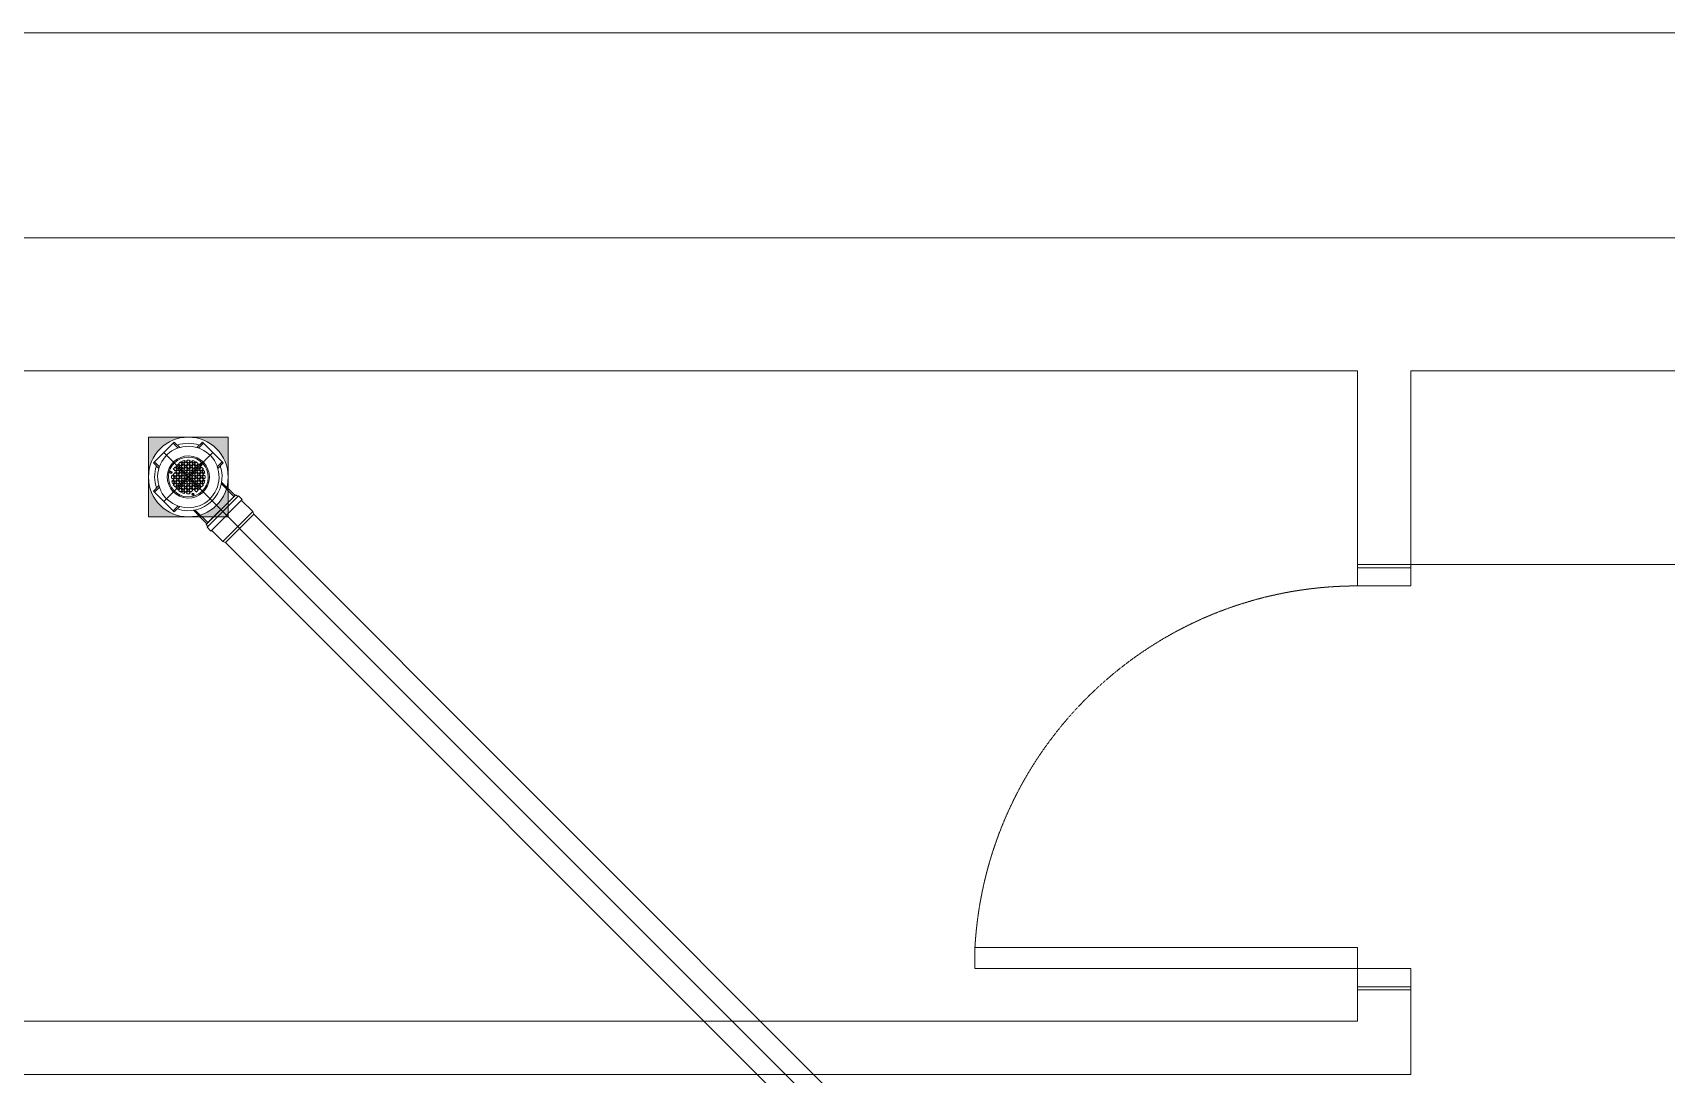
# Model space of a CAD drawing. Header units: metres. Extents: x 1587 to 89247, y -60 to 14723.
# Drawn here: x 44721 to 47796, y 11557 to 13516 of the extents above; entities that cross this region are included whole.
import ezdxf

# ---------------------------------------------------------------- set-up
doc = ezdxf.new("R2010")
doc.units = ezdxf.units.M
doc.header["$LTSCALE"] = 10
doc.linetypes.add('CENTER', pattern=[50.8, 31.75, -6.35, 6.35, -6.35])
doc.linetypes.add('HIDDEN4', pattern=[0.09375, 0.0625, -0.03125])
doc.layers.get('0').update_dxf_attribs({"color": 253, "lineweight": 0})
for name, color, linetype, lineweight in [('PL-DR-CENTER', 9, 'CENTER', 0), ('PL-DR-FITTING', 3, 'Continuous', 0), ('PL-DR-LEADER', 1, 'Continuous', 0), ('PL-DR-SYMBOL', 180, 'Continuous', 0)]:
    doc.layers.add(name, color=color, linetype=linetype, lineweight=lineweight)
for name, color, linetype in [('SN-PV', 11, 'Continuous'), ('SN-PV-75', 11, 'Continuous'), ('SN-PV-75-SingleLine', 3, 'Continuous')]:
    doc.layers.add(name, color=color, linetype=linetype)

# ---------------------------------------------------------------- blocks, each defined once
blk = doc.blocks.new('*U573')
at = {"layer": 'PL-DR-SYMBOL'}
h = blk.add_hatch(color=232, dxfattribs=at)
h.set_gradient(color1=(224, 31, 82), color2=(159, 159, 249), name='INVCYLINDER')
h.paths.add_polyline_path([(0, 0.075), (-0.075, 0.075), (-0.075, 0, -0.414214)])
h = blk.add_hatch(color=232, dxfattribs=at)
h.set_gradient(color1=(224, 31, 82), color2=(159, 159, 249), name='INVCYLINDER')
h.paths.add_polyline_path([(0.075, 0.075), (0, 0.075, -0.414214), (0.075, 0)])
h = blk.add_hatch(color=232, dxfattribs=at)
h.set_gradient(color1=(224, 31, 82), color2=(159, 159, 249), name='INVCYLINDER')
h.paths.add_polyline_path([(-0.075, 0), (-0.075, -0.022), (-0.0724, -0.0194, -0.065543)])
h.paths.add_polyline_path([(-0.0724, -0.0194), (-0.075, -0.022), (-0.075, -0.0258), (-0.0716, -0.0224, -0.010314)])
h.paths.add_polyline_path([(-0.0716, -0.0224), (-0.075, -0.0258), (-0.075, -0.0477), (-0.0613, -0.0613), (-0.053, -0.053, -0.121174)])
h.paths.add_polyline_path([(-0.075, -0.0477), (-0.075, -0.0547), (-0.0649, -0.0649), (-0.0613, -0.0613)])
h.paths.add_polyline_path([(-0.075, -0.0547), (-0.075, -0.0689), (-0.0719, -0.0719), (-0.0649, -0.0649)])
h.paths.add_polyline_path([(-0.075, -0.0689), (-0.075, -0.075), (-0.0719, -0.0719)])
h.paths.add_polyline_path([(-0.0719, -0.0719), (-0.075, -0.075), (-0.0689, -0.075)])
h.paths.add_polyline_path([(-0.0649, -0.0649), (-0.0719, -0.0719), (-0.0689, -0.075), (-0.0547, -0.075)])
h.paths.add_polyline_path([(-0.0613, -0.0613), (-0.0649, -0.0649), (-0.0547, -0.075), (-0.0477, -0.075)])
h.paths.add_polyline_path([(-0.053, -0.053), (-0.0613, -0.0613), (-0.0477, -0.075), (-0.0258, -0.075), (-0.0224, -0.0716, -0.121174)])
h.paths.add_polyline_path([(-0.0194, -0.0724, -0.010314), (-0.0224, -0.0716), (-0.0258, -0.075), (-0.022, -0.075)])
h.paths.add_polyline_path([(-0.0194, -0.0724), (-0.022, -0.075), (0, -0.075, -0.065543)])
h = blk.add_hatch(color=232, dxfattribs=at)
h.set_gradient(color1=(224, 31, 82), color2=(159, 159, 249), name='INVCYLINDER')
h.paths.add_polyline_path([(0.075, 0, -0.414214), (0, -0.075), (0.075, -0.075)])
at = {"layer": 'PL-DR-CENTER'}
for p, q in [((0.046, 0.046), (-0.0967, -0.0967)), ((-0.046, 0.046), (0.046, -0.046))]:
    blk.add_line(p, q, dxfattribs=at)
at = {"layer": 'PL-DR-FITTING'}
for p, q in [((-0.1, -0.0439), (-0.1212, -0.0651)), ((-0.0945, -0.0352), (-0.1016, -0.0423)), ((-0.0423, -0.1016), (-0.1016, -0.0423)), ((-0.0352, -0.0945), (-0.0945, -0.0352)), ((-0.0894, -0.0333), (-0.0929, -0.0368)), ((-0.0333, -0.0894), (-0.0894, -0.0333)), ((-0.1212, -0.0651), (-0.1232, -0.0702)), ((-0.0702, -0.1232), (-0.1232, -0.0702)), ((-0.0651, -0.1212), (-0.1212, -0.0651)), ((-0.0333, -0.0894), (-0.0368, -0.0929)), ((-0.0651, -0.1212), (-0.0702, -0.1232)), ((-0.0439, -0.1), (-0.0651, -0.1212)), ((-0.0352, -0.0945), (-0.0423, -0.1016))]:
    blk.add_line(p, q, dxfattribs=at)
at = {"layer": 'PL-DR-LEADER'}
for p, q in [((-0.0074, 0.0309), (-0.0064, 0.0299)), ((-0.0037, 0.0299), (-0.0019, 0.0318)), ((0.0016, 0.0318), (0.0035, 0.0299)), ((0.0077, 0.0305), (0.0089, 0.0349)), ((0.0086, 0.0302), (0.0098, 0.0346)), ((-0.0299, 0.0037), (-0.0318, 0.0019)), ((-0.0309, 0.0074), (-0.0299, 0.0064)), ((-0.0299, 0.0064), (-0.0262, 0.01)), ((-0.0299, 0.0037), (-0.0262, 0.0001)), ((-0.0299, -0.0035), (-0.0262, 0.0001)), ((-0.0291, 0.0129), (-0.0262, 0.01)), ((-0.0286, 0.0051), (-0.0249, 0.0087)), ((-0.0286, 0.0051), (-0.0249, 0.0014)), ((-0.0282, 0.0147), (-0.0249, 0.0114)), ((-0.0274, 0.0161), (-0.0249, 0.0186)), ((-0.0249, 0.0186), (-0.0213, 0.015)), ((-0.0249, 0.0114), (-0.0213, 0.015)), ((-0.0249, 0.0087), (-0.0213, 0.0051)), ((-0.0249, 0.0014), (-0.0213, 0.0051)), ((-0.0236, 0.02), (-0.02, 0.0236)), ((-0.0236, 0.02), (-0.02, 0.0163)), ((-0.0236, 0.01), (-0.02, 0.0137)), ((-0.0236, 0.01), (-0.02, 0.0064)), ((-0.0236, 0.0001), (-0.02, 0.0037)), ((-0.0236, 0.0001), (-0.02, -0.0035)), ((-0.02, 0.0236), (-0.0163, 0.02)), ((-0.02, 0.0163), (-0.0163, 0.02)), ((-0.02, 0.0137), (-0.0163, 0.01)), ((-0.02, 0.0064), (-0.0163, 0.01)), ((-0.02, 0.0037), (-0.0163, 0.0001)), ((-0.02, -0.0035), (-0.0163, 0.0001)), ((-0.0161, 0.0274), (-0.0186, 0.0249)), ((-0.0186, 0.0249), (-0.015, 0.0213)), ((-0.0186, 0.015), (-0.015, 0.0186)), ((-0.0186, 0.015), (-0.015, 0.0114)), ((-0.0186, 0.0051), (-0.015, 0.0087)), ((-0.0186, 0.0051), (-0.015, 0.0014)), ((-0.0114, 0.0249), (-0.015, 0.0213)), ((-0.015, 0.0186), (-0.0114, 0.015)), ((-0.015, 0.0114), (-0.0114, 0.015)), ((-0.015, 0.0087), (-0.0114, 0.0051)), ((-0.015, 0.0014), (-0.0114, 0.0051)), ((-0.0147, 0.0282), (-0.0114, 0.0249)), ((-0.01, 0.0236), (-0.0137, 0.02)), ((-0.0137, 0.02), (-0.01, 0.0163)), ((-0.0137, 0.01), (-0.01, 0.0137)), ((-0.0137, 0.01), (-0.01, 0.0064)), ((-0.0136, 0), (-0.0099, 0.0036)), ((-0.0129, 0.0291), (-0.01, 0.0262)), ((-0.0064, 0.0299), (-0.01, 0.0262)), ((-0.01, 0.0236), (-0.0064, 0.02)), ((-0.0064, 0.02), (-0.01, 0.0163)), ((-0.01, 0.0137), (-0.0064, 0.01)), ((-0.01, 0.0064), (-0.0064, 0.01)), ((-0.0099, 0.0036), (-0.0063, 0)), ((-0.0051, 0.0286), (-0.0087, 0.0249)), ((-0.0087, 0.0249), (-0.0051, 0.0213)), ((-0.0051, 0.0186), (-0.0087, 0.015)), ((-0.0087, 0.015), (-0.0051, 0.0114)), ((-0.0086, 0.005), (-0.005, 0.0086)), ((-0.0086, 0.005), (-0.005, 0.0013)), ((-0.0051, 0.0286), (-0.0014, 0.0249)), ((-0.0014, 0.0249), (-0.0051, 0.0213)), ((-0.0051, 0.0186), (-0.0014, 0.015)), ((-0.0014, 0.015), (-0.0051, 0.0114)), ((-0.005, 0.0086), (-0.0013, 0.005)), ((-0.005, 0.0013), (-0.0013, 0.005)), ((-0.0037, 0.0299), (-0.0001, 0.0262)), ((-0.0001, 0.0236), (-0.0037, 0.02)), ((-0.0037, 0.02), (-0.0001, 0.0163)), ((0, 0.0136), (-0.0036, 0.0099)), ((-0.0036, 0.0099), (0, 0.0063)), ((0.0035, 0.0299), (-0.0001, 0.0262)), ((-0.0001, 0.0236), (0.0035, 0.02)), ((0.0035, 0.02), (-0.0001, 0.0163)), ((0, 0.0136), (0.0036, 0.0099)), ((0.0036, 0.0099), (0, 0.0063)), ((0.0012, 0.0249), (0.0049, 0.0286)), ((0.0012, 0.0249), (0.0049, 0.0213)), ((0.005, 0.0185), (0.0013, 0.0149)), ((0.0013, 0.0149), (0.005, 0.0113)), ((0.005, 0.0086), (0.0013, 0.005)), ((0.0013, 0.005), (0.005, 0.0013)), ((0.0049, 0.0286), (0.0085, 0.0249)), ((0.0085, 0.0249), (0.0049, 0.0213)), ((0.005, 0.0185), (0.0086, 0.0149)), ((0.0086, 0.0149), (0.005, 0.0113)), ((0.005, 0.0086), (0.0086, 0.005)), ((0.0086, 0.005), (0.005, 0.0013)), ((0.0063, 0.0199), (0.0099, 0.0235)), ((0.0063, 0.0199), (0.0099, 0.0162)), ((0.0099, 0.0136), (0.0063, 0.0099)), ((0.0063, 0.0099), (0.0099, 0.0063)), ((0.0099, 0.0036), (0.0063, 0)), ((0.0099, -0.0036), (0.0063, 0)), ((0.0099, 0.0235), (0.0136, 0.0199)), ((0.0136, 0.0199), (0.0099, 0.0162)), ((0.0099, 0.0136), (0.0136, 0.0099)), ((0.0136, 0.0099), (0.0099, 0.0063)), ((0.0136, 0), (0.0099, 0.0036)), ((0.0136, 0), (0.0099, -0.0036)), ((0.0113, 0.0248), (0.0147, 0.0282)), ((0.0113, 0.0248), (0.0149, 0.0212)), ((0.0113, 0.0149), (0.0149, 0.0185)), ((0.0113, 0.0149), (0.0149, 0.0113)), ((0.0149, 0.0086), (0.0113, 0.005)), ((0.0149, 0.0013), (0.0113, 0.005)), ((0.0185, 0.0248), (0.0149, 0.0212)), ((0.0149, 0.0185), (0.0185, 0.0149)), ((0.0185, 0.0149), (0.0149, 0.0113)), ((0.0185, 0.005), (0.0149, 0.0086)), ((0.0185, 0.005), (0.0149, 0.0013)), ((0.0156, 0.0277), (0.0185, 0.0248)), ((0.0162, 0.0199), (0.0199, 0.0235)), ((0.0162, 0.0199), (0.0199, 0.0162)), ((0.0199, 0.0136), (0.0162, 0.0099)), ((0.0199, 0.0063), (0.0162, 0.0099)), ((0.02, 0.0035), (0.0163, -0.0001)), ((0.0199, 0.0235), (0.0235, 0.0199)), ((0.0235, 0.0199), (0.0199, 0.0162)), ((0.0235, 0.0099), (0.0199, 0.0136)), ((0.0199, 0.0063), (0.0235, 0.0099)), ((0.0236, -0.0001), (0.02, 0.0035)), ((0.0248, 0.0185), (0.0212, 0.0149)), ((0.0248, 0.0113), (0.0212, 0.0149)), ((0.0249, 0.0085), (0.0213, 0.0049)), ((0.0249, 0.0012), (0.0213, 0.0049)), ((0.0277, 0.0156), (0.0248, 0.0185)), ((0.0248, 0.0113), (0.0282, 0.0147)), ((0.0286, 0.0049), (0.0249, 0.0085)), ((0.0249, 0.0012), (0.0286, 0.0049)), ((0.0292, 0.0127), (0.0262, 0.0098)), ((0.0299, 0.0062), (0.0262, 0.0098)), ((0.0299, 0.0035), (0.0262, -0.0001)), ((0.0299, 0.0062), (0.031, 0.0073)), ((0.0318, 0.0016), (0.0299, 0.0035)), ((-0.0305, -0.0077), (-0.0349, -0.0089)), ((-0.0302, -0.0086), (-0.0346, -0.0098)), ((-0.0318, -0.0016), (-0.0299, -0.0035)), ((-0.0249, -0.0012), (-0.0286, -0.0049)), ((-0.0286, -0.0049), (-0.0249, -0.0085)), ((-0.0248, -0.0113), (-0.0282, -0.0147)), ((-0.0277, -0.0156), (-0.0248, -0.0185)), ((-0.0249, -0.0012), (-0.0213, -0.0049)), ((-0.0249, -0.0085), (-0.0213, -0.0049)), ((-0.0248, -0.0113), (-0.0212, -0.0149)), ((-0.0248, -0.0185), (-0.0212, -0.0149)), ((-0.0199, -0.0063), (-0.0235, -0.0099)), ((-0.0235, -0.0099), (-0.0199, -0.0136)), ((-0.0199, -0.0162), (-0.0235, -0.0199)), ((-0.0235, -0.0199), (-0.0199, -0.0235)), ((-0.0199, -0.0063), (-0.0162, -0.0099)), ((-0.0199, -0.0136), (-0.0162, -0.0099)), ((-0.0199, -0.0162), (-0.0162, -0.0199)), ((-0.0199, -0.0235), (-0.0162, -0.0199)), ((-0.0185, -0.005), (-0.0149, -0.0013)), ((-0.0185, -0.005), (-0.0149, -0.0086)), ((-0.0149, -0.0113), (-0.0185, -0.0149)), ((-0.0185, -0.0149), (-0.0149, -0.0185)), ((-0.0185, -0.0248), (-0.0149, -0.0212)), ((-0.0156, -0.0277), (-0.0185, -0.0248)), ((-0.0149, -0.0013), (-0.0113, -0.005)), ((-0.0149, -0.0086), (-0.0113, -0.005)), ((-0.0149, -0.0113), (-0.0113, -0.0149)), ((-0.0149, -0.0185), (-0.0113, -0.0149)), ((-0.0113, -0.0248), (-0.0149, -0.0212)), ((-0.0113, -0.0248), (-0.0147, -0.0282)), ((-0.0136, 0), (-0.0099, -0.0036)), ((-0.0136, -0.0099), (-0.0099, -0.0063)), ((-0.0136, -0.0099), (-0.0099, -0.0136)), ((-0.0136, -0.0199), (-0.0099, -0.0162)), ((-0.0099, -0.0235), (-0.0136, -0.0199)), ((-0.0127, -0.0292), (-0.0098, -0.0262)), ((-0.0099, -0.0036), (-0.0063, 0)), ((-0.0099, -0.0063), (-0.0063, -0.0099)), ((-0.0099, -0.0136), (-0.0063, -0.0099)), ((-0.0063, -0.0199), (-0.0099, -0.0162)), ((-0.0063, -0.0199), (-0.0099, -0.0235)), ((-0.0062, -0.0299), (-0.0098, -0.0262)), ((-0.0086, -0.005), (-0.005, -0.0013)), ((-0.0086, -0.005), (-0.005, -0.0086)), ((-0.0086, -0.0149), (-0.005, -0.0113)), ((-0.005, -0.0185), (-0.0086, -0.0149)), ((-0.0085, -0.0249), (-0.0049, -0.0213)), ((-0.0049, -0.0286), (-0.0085, -0.0249)), ((-0.0062, -0.0299), (-0.0073, -0.031)), ((-0.005, -0.0013), (-0.0013, -0.005)), ((-0.005, -0.0086), (-0.0013, -0.005)), ((-0.0013, -0.0149), (-0.005, -0.0113)), ((-0.005, -0.0185), (-0.0013, -0.0149)), ((-0.0012, -0.0249), (-0.0049, -0.0213)), ((-0.0012, -0.0249), (-0.0049, -0.0286)), ((-0.0036, -0.0099), (0, -0.0063)), ((0, -0.0136), (-0.0036, -0.0099)), ((-0.0035, -0.02), (0.0001, -0.0163)), ((0.0001, -0.0236), (-0.0035, -0.02)), ((-0.0035, -0.0299), (0.0001, -0.0262)), ((-0.0016, -0.0318), (-0.0035, -0.0299)), ((0.0036, -0.0099), (0, -0.0063)), ((0, -0.0136), (0.0036, -0.0099)), ((0.0037, -0.02), (0.0001, -0.0163)), ((0.0001, -0.0236), (0.0037, -0.02)), ((0.0037, -0.0299), (0.0001, -0.0262)), ((0.0013, -0.005), (0.005, -0.0013)), ((0.005, -0.0086), (0.0013, -0.005)), ((0.0014, -0.015), (0.0051, -0.0114)), ((0.0051, -0.0186), (0.0014, -0.015)), ((0.0014, -0.0249), (0.0051, -0.0213)), ((0.0051, -0.0286), (0.0014, -0.0249)), ((0.0037, -0.0299), (0.0019, -0.0318)), ((0.0086, -0.005), (0.005, -0.0013)), ((0.005, -0.0086), (0.0086, -0.005)), ((0.0087, -0.015), (0.0051, -0.0114)), ((0.0051, -0.0186), (0.0087, -0.015)), ((0.0087, -0.0249), (0.0051, -0.0213)), ((0.0051, -0.0286), (0.0087, -0.0249)), ((0.0064, -0.01), (0.01, -0.0064)), ((0.01, -0.0137), (0.0064, -0.01)), ((0.0064, -0.02), (0.01, -0.0163)), ((0.01, -0.0236), (0.0064, -0.02)), ((0.0064, -0.0299), (0.01, -0.0262)), ((0.0074, -0.0309), (0.0064, -0.0299)), ((0.0137, -0.01), (0.01, -0.0064)), ((0.01, -0.0137), (0.0137, -0.01)), ((0.0137, -0.02), (0.01, -0.0163)), ((0.01, -0.0236), (0.0137, -0.02)), ((0.0129, -0.0291), (0.01, -0.0262)), ((0.015, -0.0014), (0.0114, -0.0051)), ((0.015, -0.0087), (0.0114, -0.0051)), ((0.0114, -0.015), (0.015, -0.0114)), ((0.015, -0.0186), (0.0114, -0.015)), ((0.0114, -0.0249), (0.015, -0.0213)), ((0.0147, -0.0282), (0.0114, -0.0249)), ((0.0186, -0.0051), (0.015, -0.0014)), ((0.0186, -0.0051), (0.015, -0.0087)), ((0.0186, -0.015), (0.015, -0.0114)), ((0.015, -0.0186), (0.0186, -0.015)), ((0.0186, -0.0249), (0.015, -0.0213)), ((0.0161, -0.0274), (0.0186, -0.0249)), ((0.02, -0.0037), (0.0163, -0.0001)), ((0.02, -0.0064), (0.0163, -0.01)), ((0.02, -0.0137), (0.0163, -0.01)), ((0.0163, -0.02), (0.02, -0.0163)), ((0.02, -0.0236), (0.0163, -0.02)), ((0.0236, -0.0001), (0.02, -0.0037)), ((0.0236, -0.01), (0.02, -0.0064)), ((0.0236, -0.01), (0.02, -0.0137)), ((0.0236, -0.02), (0.02, -0.0163)), ((0.02, -0.0236), (0.0236, -0.02)), ((0.0249, -0.0014), (0.0213, -0.0051)), ((0.0249, -0.0087), (0.0213, -0.0051)), ((0.0249, -0.0114), (0.0213, -0.015)), ((0.0249, -0.0186), (0.0213, -0.015)), ((0.0219, -0.0225), (0.0251, -0.0258)), ((0.0225, -0.0219), (0.0258, -0.0251)), ((0.0286, -0.0051), (0.0249, -0.0014)), ((0.0286, -0.0051), (0.0249, -0.0087)), ((0.0282, -0.0147), (0.0249, -0.0114)), ((0.0274, -0.0161), (0.0249, -0.0186)), ((0.0299, -0.0037), (0.0262, -0.0001)), ((0.0299, -0.0064), (0.0262, -0.01)), ((0.0291, -0.0129), (0.0262, -0.01)), ((0.0299, -0.0037), (0.0318, -0.0019)), ((0.0309, -0.0074), (0.0299, -0.0064))]:
    blk.add_line(p, q, dxfattribs=at)
at = {"layer": 'PL-DR-LEADER', "extrusion": (0, 0, -1)}
for centre, major_axis, start_param, end_param in [((0, 0), (-0.0317, -0.0028), 1.241823, 1.422474), ((0, 0), (-0.0317, -0.0028), 1.600068, 1.710179), ((0.0087, 0.0326), (0.00021, -0.00233), 1.883844277842928, 8.167029585022515), ((0, 0), (-0.0317, -0.0028), 0.036326, 0.146437), ((0, 0), (-0.0317, -0.0028), 0.324031, 0.504682), ((0, 0), (0.0028, -0.0317), 2.137826, 2.189825), ((0, 0), (-0.0317, -0.0028), 1.127476, 1.179475), ((-0.0023, 0), (-0.00191, -0.00017), 0.087854, 0.643174), ((-0.0012, -0.0007), (-0.00319, -0.00028), 0.643174, 1.07), ((-0.0005, -0.0018), (0.0004, -0.00449), 2.640796, 2.959659), ((0, -0.0035), (0.00055, -0.00625), 2.959659, 3.229447), ((0, -0.0035), (-0.00625, -0.00055), 1.65865, 1.928439), ((0.0005, -0.0018), (-0.00449, -0.0004), 1.928439, 2.247301), ((0.0012, -0.0007), (-0.00319, -0.00028), 2.247301, 2.674126), ((0.0023, 0), (0.00017, -0.00191), 4.244923, 4.800243), ((0.0023, 0), (-0.00191, -0.00017), 3.229447, 3.784767), ((0, 0), (0.0028, -0.0317), 3.708623, 3.742538), ((0, 0), (-0.0317, -0.0028), 2.716356, 2.750271), ((0, 0), (-0.0317, -0.0028), 2.817618, 2.998797), ((0, 0), (-0.0317, -0.0028), 3.177918, 3.288029), ((-0.0326, -0.0087), (0.00021, -0.00233), 1.883844277504868, 8.167029584684455), ((0, 0), (0.0028, -0.0317), 1.145559, 1.179475), ((0, 0), (-0.0317, -0.0028), -1.003766, -0.969851), ((0, 0), (-0.0317, -0.0028), -1.252292, -1.071114), ((-0.0023, 0), (-0.00191, -0.00017), -0.467466, 0.087854), ((-0.0012, 0.0007), (-0.00319, -0.00028), -0.894292, -0.467466), ((-0.0005, 0.0018), (0.0004, -0.00449), 0.357642, 0.676504), ((0, 0.0035), (0.00055, -0.00625), 0.087854, 0.357642), ((0, 0.0035), (0.00055, -0.00625), 6.101251, 6.371039), ((0.0005, 0.0018), (-0.00449, -0.0004), 4.211593, 4.530455), ((0.0012, 0.0007), (-0.00319, -0.00028), 3.784767, 4.211593), ((0, 0), (-0.0317, -0.0028), 4.383415, 4.564067), ((0, 0), (0.0028, -0.0317), 5.839865, 5.891864), ((0.0238, -0.0238), (-0.00233, -0.00021), 0.313048, 6.596233), ((0, 0), (-0.0317, -0.0028), 3.708623, 3.760621), ((0, 0), (0.0028, -0.0317), 5.03642, 5.217071), ((0, 0), (-0.0317, -0.0028), -1.541525, -1.431414)]:
    blk.add_ellipse(centre, major_axis=major_axis, ratio=1, start_param=start_param, end_param=end_param, dxfattribs=at)
at = {"layer": 'PL-DR-SYMBOL'}
for p, q in [((-0.075, -0.075), (-0.075, 0.075)), ((-0.075, 0.075), (0.075, 0.075)), ((-0.0264, 0.0656), (-0.0656, 0.0264)), ((-0.0192, 0.0545), (-0.0283, 0.0637)), ((-0.0264, 0.0656), (-0.0163, 0.0555)), ((0.0264, 0.0656), (0.0163, 0.0555)), ((0.0192, 0.0545), (0.0283, 0.0637)), ((0.0656, 0.0264), (0.0264, 0.0656)), ((0.075, 0.075), (0.075, -0.075)), ((-0.0656, 0.0264), (-0.0555, 0.0163)), ((-0.0545, 0.0192), (-0.0637, 0.0283)), ((0.0545, 0.0192), (0.0637, 0.0283)), ((0.0656, 0.0264), (0.0555, 0.0163)), ((-0.0879, -0.0348), (-0.0627, -0.0097)), ((-0.0859, -0.0367), (-0.0621, -0.0129)), ((0.0656, -0.0264), (0.0264, -0.0656)), ((0.0637, -0.0283), (0.0545, -0.0192)), ((0.0656, -0.0264), (0.0555, -0.0163)), ((-0.0856, -0.037), (-0.037, -0.0856)), ((-0.0434, -0.0792), (-0.0792, -0.0434)), ((0.0264, -0.0656), (0.0163, -0.0555)), ((0.0283, -0.0637), (0.0192, -0.0545)), ((0.075, -0.075), (-0.075, -0.075)), ((-0.0367, -0.0859), (-0.0129, -0.0621)), ((-0.0348, -0.0879), (-0.0097, -0.0627))]:
    blk.add_line(p, q, dxfattribs=at)
blk.add_circle((0, 0), 0.075, dxfattribs=at)
at = {"layer": 'PL-DR-SYMBOL', "extrusion": (0, 0, -1)}
for major_axis, start_param, end_param in [((-0.0576, -0.0051), 0.313048, 6.596233), ((-0.0632, -0.0056), 1.325311, 1.99199), ((-0.0395, -0.0035), 0.313048, 6.596233), ((-0.0373, -0.0033), 0.313048, 6.596233), ((-0.0632, -0.0056), 4.466904, 6.704379), ((-0.0632, -0.0056), 2.896107, 3.562786)]:
    blk.add_ellipse((0, 0), major_axis=major_axis, ratio=1, start_param=start_param, end_param=end_param, dxfattribs=at)

msp = doc.modelspace()

# ---------------------------------------------------------------- linework, layer by layer
for p, q in [((56674.6, 13516.2), (43107.6, 13516.2)), ((44138, 13130.3), (53614.3, 13130.3)), ((44388, 12880.3), (47214.5, 12880.3)), ((47214.5, 12880.3), (47214.5, 12515.4)), ((47314.5, 12880.3), (48394.3, 12880.3)), ((47314.5, 12880.3), (47314.5, 12515.4)), ((47314.5, 12515.4), (47214.5, 12515.4)), ((47314.5, 12515.4), (48394.3, 12515.4)), ((47214.5, 11715.4), (47214.5, 11656.5)), ((47314.5, 11715.4), (47214.5, 11715.4)), ((47314.5, 11556.5), (47314.5, 11715.4)), ((47214.5, 11656.5), (44388, 11656.5)), ((47314.5, 11556.5), (44388, 11556.5))]:
    msp.add_line(p, q)
for points in [[(47314.5, 12515.4), (47314.5, 12509.3), (47214.5, 12509.3), (47214.5, 12515.4)], [(47314.5, 11721.4), (47314.5, 11715.4), (47214.5, 11715.4), (47214.5, 11721.4)]]:
    msp.add_lwpolyline(points, close=True)
for points in [[(47314.5, 12509.3), (47314.5, 12475.4), (47214.5, 12475.4), (47214.5, 12509.3)], [(47214.5, 12509.3), (47314.5, 12509.3)], [(47214.5, 11721.4), (47214.5, 11795.4), (46494.5, 11795.4), (46494.5, 11755.4), (47314.5, 11755.4), (47314.5, 11721.4)], [(47214.5, 11721.4), (47314.5, 11721.4)]]:
    msp.add_lwpolyline(points)
at = {"linetype": 'HIDDEN4'}
msp.add_arc((47214.5, 11754.2), 721.2, 90, 176.7268, dxfattribs=at)
at = {"layer": 'SN-PV'}
msp.add_line((45084.2, 12557.1), (45137.3, 12610.2), dxfattribs=at)
at = {"layer": 'SN-PV-75'}
for p, q in [((45137.3, 12610.2), (46798.1, 10949.3)), ((45137.3, 12610.2), (46798.1, 10949.3)), ((46745, 10896.3), (45084.2, 12557.1)), ((45084.2, 12557.1), (46745, 10896.3))]:
    msp.add_line(p, q, dxfattribs=at)
at = {"layer": 'SN-PV-75-SingleLine'}
for p, q in [((45110.7, 12583.6), (46771.6, 10922.8)), ((46771.6, 10922.8), (45110.7, 12583.6))]:
    msp.add_line(p, q, dxfattribs=at)

# ---------------------------------------------------------------- block references
at = {"layer": 'PL-DR-LEADER', "lineweight": 25, "xscale": 1000, "yscale": 1000, "zscale": 1000, "rotation": 89.99999999999999}
msp.add_blockref('*U573', (45014.1, 12680.3, 909.7), dxfattribs=at)

doc.saveas('drawing.dxf')
